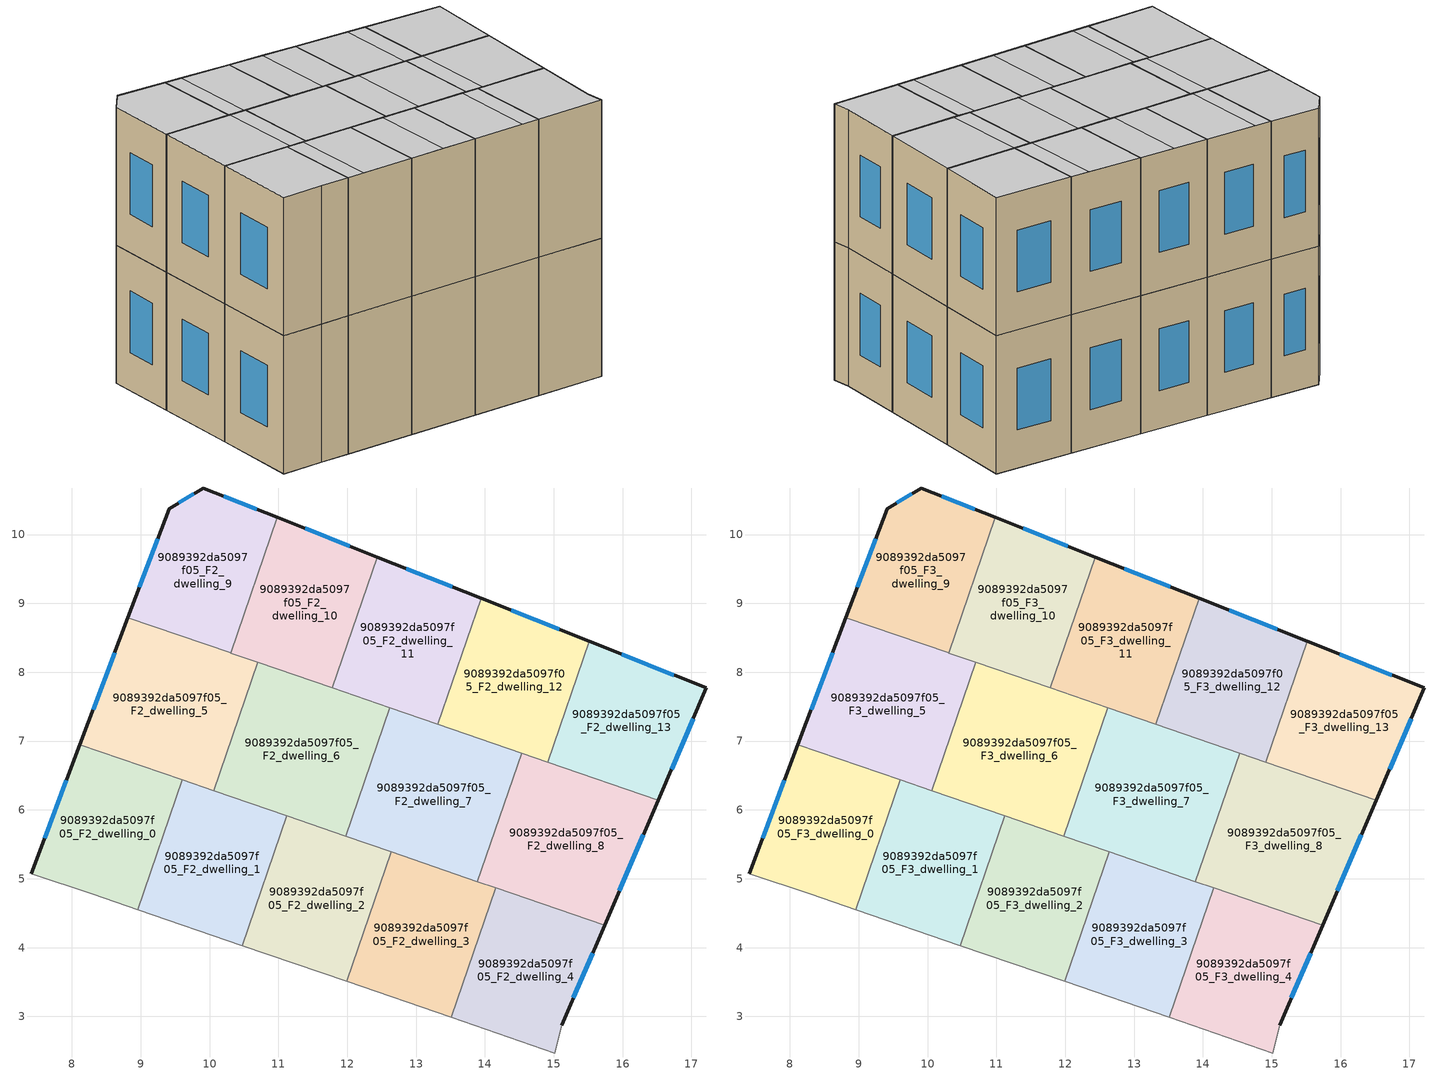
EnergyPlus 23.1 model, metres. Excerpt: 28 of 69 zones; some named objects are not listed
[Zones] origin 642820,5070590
9089392da5097f05_F2_dwelling_0
 floor to 9089392da5097f05_F1_dwelling_0 (EU_floor_Construction): 8.95,4.55 9.6,6.43 8.12,6.95 7.41,5.07 8.31,4.77 z6
 wall outside (EU_wall_Construction): 7.41,5.07 8.12,6.95 z6:9
 wall adiabatic (EU_wall_Construction): 8.95,4.55 8.31,4.77 7.41,5.07 z6:9
 wall to 9089392da5097f05_F2_dwelling_1 (EU_wall_Construction): 9.6,6.43 8.95,4.55 z6:9
 wall to 9089392da5097f05_F2_dwelling_5 (EU_wall_Construction): 8.12,6.95 9.6,6.43 z6:9
 window (EU_Window_Construction): 7.61,5.59 7.92,6.43 z6.83:8.17
9089392da5097f05_F2_dwelling_1
 floor to 9089392da5097f05_F1_dwelling_1 (EU_floor_Construction): 10.47,4.03 11.12,5.91 9.6,6.43 8.95,4.55 z6
 wall to 9089392da5097f05_F2_dwelling_2 (EU_wall_Construction): 11.12,5.91 10.47,4.03 z6:9
 wall adiabatic (EU_wall_Construction): 10.47,4.03 8.95,4.55 z6:9
 wall to 9089392da5097f05_F2_dwelling_6 (EU_wall_Construction): 10.06,6.28 11.12,5.91 z6:9
 wall to 9089392da5097f05_F2_dwelling_5 (EU_wall_Construction): 9.6,6.44 10.06,6.28 z6:9
9089392da5097f05_F2_dwelling_10
 floor to 9089392da5097f05_F1_dwelling_10 (EU_floor_Construction): 11.79,7.77 12.44,9.67 10.99,10.25 10.31,8.28 z6
 wall outside (EU_wall_Construction): 10.99,10.25 12.44,9.67 z6:9
 wall to 9089392da5097f05_F2_dwelling_9 (EU_wall_Construction): 10.31,8.28 10.99,10.25 z6:9
 wall to 9089392da5097f05_F2_dwelling_11 (EU_wall_Construction): 12.44,9.67 11.79,7.77 z6:9
 wall to 9089392da5097f05_F2_dwelling_6 (EU_wall_Construction): 11.79,7.77 10.7,8.14 z6:9
 wall to 9089392da5097f05_F2_dwelling_5 (EU_wall_Construction): 10.7,8.14 10.31,8.28 z6:9
 window (EU_Window_Construction): 11.39,10.09 12.04,9.83 z6.83:8.17
9089392da5097f05_F2_dwelling_11
 floor to 9089392da5097f05_F1_dwelling_11 (EU_floor_Construction): 13.32,7.24 13.95,9.07 12.44,9.67 11.79,7.77 z6
 wall outside (EU_wall_Construction): 12.44,9.67 13.95,9.07 z6:9
 wall to 9089392da5097f05_F2_dwelling_12 (EU_wall_Construction): 13.95,9.07 13.32,7.24 z6:9
 wall to 9089392da5097f05_F2_dwelling_7 (EU_wall_Construction): 13.32,7.24 12.62,7.48 z6:9
 wall to 9089392da5097f05_F2_dwelling_6 (EU_wall_Construction): 12.62,7.48 11.78,7.77 z6:9
 window (EU_Window_Construction): 12.86,9.51 13.53,9.24 z6.83:8.17
9089392da5097f05_F2_dwelling_12
 floor to 9089392da5097f05_F1_dwelling_12 (EU_floor_Construction): 14.91,6.69 15.52,8.45 13.95,9.07 13.32,7.24 z6
 wall outside (EU_wall_Construction): 13.95,9.07 15.52,8.45 z6:9
 wall to 9089392da5097f05_F2_dwelling_13 (EU_wall_Construction): 15.52,8.45 14.91,6.69 z6:9
 wall to 9089392da5097f05_F2_dwelling_8 (EU_wall_Construction): 14.91,6.69 14.53,6.82 z6:9
 wall to 9089392da5097f05_F2_dwelling_7 (EU_wall_Construction): 14.53,6.83 13.32,7.24 z6:9
 window (EU_Window_Construction): 14.38,8.9 15.08,8.62 z6.83:8.17
9089392da5097f05_F2_dwelling_13
 floor to 9089392da5097f05_F1_dwelling_13 (EU_floor_Construction): 16.52,6.14 17.22,7.77 15.52,8.45 14.91,6.69 z6
 wall outside (EU_wall_Construction): 15.52,8.45 17.22,7.77 16.52,6.14 z6:9
 wall to 9089392da5097f05_F2_dwelling_8 (EU_wall_Construction): 16.52,6.14 14.91,6.69 z6:9
 window (EU_Window_Construction): 15.99,8.26 16.75,7.96 / 17.02,7.32 16.71,6.59 z6.83:8.17
9089392da5097f05_F2_dwelling_2
 floor to 9089392da5097f05_F1_dwelling_2 (EU_floor_Construction): 11.99,3.51 12.64,5.39 11.12,5.91 10.47,4.03 z6
 wall to 9089392da5097f05_F2_dwelling_3 (EU_wall_Construction): 12.64,5.39 11.99,3.51 z6:9
 wall adiabatic (EU_wall_Construction): 11.99,3.51 10.47,4.03 z6:9
 wall to 9089392da5097f05_F2_dwelling_7 (EU_wall_Construction): 11.98,5.62 12.64,5.39 z6:9
 wall to 9089392da5097f05_F2_dwelling_6 (EU_wall_Construction): 11.12,5.91 11.98,5.62 z6:9
9089392da5097f05_F2_dwelling_3
 floor to 9089392da5097f05_F1_dwelling_3 (EU_floor_Construction): 13.51,2.99 14.16,4.87 12.64,5.39 11.99,3.51 z6
 wall to 9089392da5097f05_F2_dwelling_4 (EU_wall_Construction): 14.16,4.87 13.51,2.99 z6:9
 wall adiabatic (EU_wall_Construction): 13.51,2.99 11.99,3.51 z6:9
 wall to 9089392da5097f05_F2_dwelling_8 (EU_wall_Construction): 13.89,4.96 14.16,4.87 z6:9
 wall to 9089392da5097f05_F2_dwelling_7 (EU_wall_Construction): 12.64,5.39 13.89,4.96 z6:9
9089392da5097f05_F2_dwelling_4
 floor to 9089392da5097f05_F1_dwelling_4 (EU_floor_Construction): 15.01,2.47 15.11,2.87 15.74,4.32 14.16,4.87 13.51,2.99 z6
 wall outside (EU_wall_Construction): 15.74,4.32 15.11,2.87 z6:9
 wall adiabatic (EU_wall_Construction): 15.11,2.87 15.01,2.47 13.51,2.99 z6:9
 wall to 9089392da5097f05_F2_dwelling_8 (EU_wall_Construction): 14.16,4.87 15.74,4.32 z6:9
 window (EU_Window_Construction): 15.57,3.92 15.29,3.27 z6.83:8.17
9089392da5097f05_F2_dwelling_5
 floor to 9089392da5097f05_F1_dwelling_5 (EU_floor_Construction): 10.06,6.28 10.7,8.14 8.81,8.79 8.12,6.95 z6
 wall outside (EU_wall_Construction): 8.12,6.95 8.81,8.79 z6:9
 wall to 9089392da5097f05_F2_dwelling_6 (EU_wall_Construction): 10.7,8.14 10.06,6.28 z6:9
 wall to 9089392da5097f05_F2_dwelling_9 (EU_wall_Construction): 8.81,8.79 10.31,8.28 z6:9
 window (EU_Window_Construction): 8.31,7.46 8.62,8.28 z6.83:8.17
9089392da5097f05_F2_dwelling_6
 floor to 9089392da5097f05_F1_dwelling_6 (EU_floor_Construction): 11.98,5.62 12.62,7.48 10.7,8.14 10.06,6.28 z6
 wall to 9089392da5097f05_F2_dwelling_7 (EU_wall_Construction): 12.62,7.48 11.98,5.62 z6:9
9089392da5097f05_F2_dwelling_7
 floor to 9089392da5097f05_F1_dwelling_7 (EU_floor_Construction): 13.89,4.96 14.53,6.83 12.62,7.48 11.98,5.62 z6
 wall to 9089392da5097f05_F2_dwelling_8 (EU_wall_Construction): 14.53,6.83 13.89,4.96 z6:9
9089392da5097f05_F2_dwelling_8
 floor to 9089392da5097f05_F1_dwelling_8 (EU_floor_Construction): 15.74,4.32 16.52,6.14 14.53,6.83 13.89,4.96 z6
 wall outside (EU_wall_Construction): 16.52,6.14 15.74,4.32 z6:9
 window (EU_Window_Construction): 16.3,5.64 15.95,4.83 z6.83:8.17
9089392da5097f05_F2_dwelling_9
 floor to 9089392da5097f05_F1_dwelling_9 (EU_floor_Construction): 10.31,8.28 10.99,10.25 9.91,10.68 9.41,10.38 8.81,8.79 z6
 wall outside (EU_wall_Construction): 8.81,8.79 9.41,10.38 9.91,10.68 10.99,10.25 z6:9
 window (EU_Window_Construction): 8.98,9.23 9.25,9.94 / 9.55,10.46 9.77,10.59 / 10.21,10.56 10.69,10.37 z6.83:8.17
9089392da5097f05_F3_dwelling_0
 floor to 9089392da5097f05_F2_dwelling_0 (EU_floor_Construction): 8.95,4.55 9.6,6.43 8.12,6.95 7.41,5.07 8.31,4.77 z9
 wall outside (EU_wall_Construction): 7.41,5.07 8.12,6.95 z9:12
 wall adiabatic (EU_wall_Construction): 8.95,4.55 8.31,4.77 7.41,5.07 z9:12
 wall to 9089392da5097f05_F3_dwelling_1 (EU_wall_Construction): 9.6,6.43 8.95,4.55 z9:12
 wall to 9089392da5097f05_F3_dwelling_5 (EU_wall_Construction): 8.12,6.95 9.6,6.43 z9:12
 window (EU_Window_Construction): 7.61,5.59 7.92,6.43 z9.83:11.17
 ceiling to 9089392da5097f05_F4_dwelling_0 (EU_floor_Construction): 9.6,6.43 8.96,4.55 8.31,4.77 7.41,5.07 8.12,6.95 z12
9089392da5097f05_F3_dwelling_1
 floor to 9089392da5097f05_F2_dwelling_1 (EU_floor_Construction): 10.47,4.03 11.12,5.91 9.6,6.43 8.95,4.55 z9
 wall to 9089392da5097f05_F3_dwelling_2 (EU_wall_Construction): 11.12,5.91 10.47,4.03 z9:12
 wall adiabatic (EU_wall_Construction): 10.47,4.03 8.95,4.55 z9:12
 wall to 9089392da5097f05_F3_dwelling_6 (EU_wall_Construction): 10.06,6.28 11.12,5.91 z9:12
 wall to 9089392da5097f05_F3_dwelling_5 (EU_wall_Construction): 9.6,6.44 10.06,6.28 z9:12
 ceiling adiabatic (EU_roof_Construction): 11.12,5.91 10.47,4.03 9.33,4.42 9.98,6.3 z12
 ceiling to 9089392da5097f05_F4_dwelling_0 (EU_floor_Construction): 9.98,6.3 9.33,4.42 8.96,4.55 9.6,6.43 z12
9089392da5097f05_F3_dwelling_10
 floor to 9089392da5097f05_F2_dwelling_10 (EU_floor_Construction): 11.79,7.77 12.44,9.67 10.99,10.25 10.31,8.28 z9
 wall outside (EU_wall_Construction): 10.99,10.25 12.44,9.67 z9:12
 wall to 9089392da5097f05_F3_dwelling_9 (EU_wall_Construction): 10.31,8.28 10.99,10.25 z9:12
 wall to 9089392da5097f05_F3_dwelling_11 (EU_wall_Construction): 12.44,9.67 11.79,7.77 z9:12
 wall to 9089392da5097f05_F3_dwelling_6 (EU_wall_Construction): 11.79,7.77 10.7,8.14 z9:12
 wall to 9089392da5097f05_F3_dwelling_5 (EU_wall_Construction): 10.7,8.14 10.31,8.28 z9:12
 window (EU_Window_Construction): 11.39,10.09 12.04,9.83 z9.83:11.17
 ceiling to 9089392da5097f05_F4_dwelling_10 (EU_floor_Construction): 12.44,9.67 11.79,7.77 10.67,8.15 11.34,10.11 z12
 ceiling to 9089392da5097f05_F4_dwelling_9 (EU_floor_Construction): 11.34,10.11 10.67,8.15 10.31,8.28 10.99,10.25 z12
9089392da5097f05_F3_dwelling_11
 floor to 9089392da5097f05_F2_dwelling_11 (EU_floor_Construction): 13.32,7.24 13.95,9.07 12.44,9.67 11.79,7.77 z9
 wall outside (EU_wall_Construction): 12.44,9.67 13.95,9.07 z9:12
 wall to 9089392da5097f05_F3_dwelling_12 (EU_wall_Construction): 13.95,9.07 13.32,7.24 z9:12
 wall to 9089392da5097f05_F3_dwelling_7 (EU_wall_Construction): 13.32,7.24 12.62,7.48 z9:12
 wall to 9089392da5097f05_F3_dwelling_6 (EU_wall_Construction): 12.62,7.48 11.78,7.77 z9:12
 window (EU_Window_Construction): 12.86,9.51 13.53,9.24 z9.83:11.17
 ceiling to 9089392da5097f05_F4_dwelling_10 (EU_floor_Construction): 13.18,9.37 12.54,7.51 11.79,7.77 12.44,9.67 z12
 ceiling to 9089392da5097f05_F4_dwelling_11 (EU_floor_Construction): 13.95,9.07 13.32,7.24 12.54,7.51 13.18,9.37 z12
9089392da5097f05_F3_dwelling_12
 floor to 9089392da5097f05_F2_dwelling_12 (EU_floor_Construction): 14.91,6.69 15.52,8.45 13.95,9.07 13.32,7.24 z9
 wall outside (EU_wall_Construction): 13.95,9.07 15.52,8.45 z9:12
 wall to 9089392da5097f05_F3_dwelling_13 (EU_wall_Construction): 15.52,8.45 14.91,6.69 z9:12
 wall to 9089392da5097f05_F3_dwelling_8 (EU_wall_Construction): 14.91,6.69 14.53,6.82 z9:12
 wall to 9089392da5097f05_F3_dwelling_7 (EU_wall_Construction): 14.53,6.83 13.32,7.24 z9:12
 window (EU_Window_Construction): 14.38,8.9 15.08,8.62 z9.83:11.17
 ceiling to 9089392da5097f05_F4_dwelling_12 (EU_floor_Construction): 15.52,8.45 14.91,6.69 14.51,6.83 15.12,8.61 z12
 ceiling to 9089392da5097f05_F4_dwelling_11 (EU_floor_Construction): 15.12,8.61 14.51,6.83 13.32,7.24 13.95,9.07 z12
9089392da5097f05_F3_dwelling_13
 floor to 9089392da5097f05_F2_dwelling_13 (EU_floor_Construction): 16.52,6.14 17.22,7.77 15.52,8.45 14.91,6.69 z9
 wall outside (EU_wall_Construction): 15.52,8.45 17.22,7.77 16.52,6.14 z9:12
 wall to 9089392da5097f05_F3_dwelling_8 (EU_wall_Construction): 16.52,6.14 14.91,6.69 z9:12
 window (EU_Window_Construction): 15.99,8.26 16.75,7.96 / 17.02,7.32 16.71,6.59 z9.83:11.17
 ceiling to 9089392da5097f05_F4_dwelling_12 (EU_floor_Construction): 17.22,7.77 16.52,6.14 14.91,6.69 15.52,8.45 z12
9089392da5097f05_F3_dwelling_2
 floor to 9089392da5097f05_F2_dwelling_2 (EU_floor_Construction): 11.99,3.51 12.64,5.39 11.12,5.91 10.47,4.03 z9
 wall to 9089392da5097f05_F3_dwelling_3 (EU_wall_Construction): 12.64,5.39 11.99,3.51 z9:12
 wall adiabatic (EU_wall_Construction): 11.99,3.51 10.47,4.03 z9:12
 wall to 9089392da5097f05_F3_dwelling_7 (EU_wall_Construction): 11.98,5.62 12.64,5.39 z9:12
 wall to 9089392da5097f05_F3_dwelling_6 (EU_wall_Construction): 11.12,5.91 11.98,5.62 z9:12
 ceiling to 9089392da5097f05_F4_dwelling_2 (EU_floor_Construction): 12.64,5.39 11.99,3.51 11.23,3.77 11.88,5.65 z12
 ceiling adiabatic (EU_roof_Construction): 11.88,5.65 11.23,3.77 10.47,4.03 11.12,5.91 z12
9089392da5097f05_F3_dwelling_3
 floor to 9089392da5097f05_F2_dwelling_3 (EU_floor_Construction): 13.51,2.99 14.16,4.87 12.64,5.39 11.99,3.51 z9
 wall to 9089392da5097f05_F3_dwelling_4 (EU_wall_Construction): 14.16,4.87 13.51,2.99 z9:12
 wall adiabatic (EU_wall_Construction): 13.51,2.99 11.99,3.51 z9:12
 wall to 9089392da5097f05_F3_dwelling_8 (EU_wall_Construction): 13.89,4.96 14.16,4.87 z9:12
 wall to 9089392da5097f05_F3_dwelling_7 (EU_wall_Construction): 12.64,5.39 13.89,4.96 z9:12
 ceiling to 9089392da5097f05_F4_dwelling_3 (EU_floor_Construction): 14.16,4.87 13.51,2.99 13.13,3.12 13.78,5 z12
 ceiling to 9089392da5097f05_F4_dwelling_2 (EU_floor_Construction): 13.78,5 13.13,3.12 11.99,3.51 12.64,5.39 z12
9089392da5097f05_F3_dwelling_4
 floor to 9089392da5097f05_F2_dwelling_4 (EU_floor_Construction): 15.01,2.47 15.11,2.87 15.74,4.32 14.16,4.87 13.51,2.99 z9
 wall outside (EU_wall_Construction): 15.74,4.32 15.11,2.87 z9:12
 wall adiabatic (EU_wall_Construction): 15.11,2.87 15.01,2.47 13.51,2.99 z9:12
 wall to 9089392da5097f05_F3_dwelling_8 (EU_wall_Construction): 14.16,4.87 15.74,4.32 z9:12
 window (EU_Window_Construction): 15.57,3.92 15.29,3.27 z9.83:11.17
 ceiling to 9089392da5097f05_F4_dwelling_3 (EU_floor_Construction): 15.74,4.32 15.11,2.87 15.01,2.47 13.51,2.99 14.16,4.87 z12
9089392da5097f05_F3_dwelling_5
 floor to 9089392da5097f05_F2_dwelling_5 (EU_floor_Construction): 10.06,6.28 10.7,8.14 8.81,8.79 8.12,6.95 z9
 wall outside (EU_wall_Construction): 8.12,6.95 8.81,8.79 z9:12
 wall to 9089392da5097f05_F3_dwelling_6 (EU_wall_Construction): 10.7,8.14 10.06,6.28 z9:12
 wall to 9089392da5097f05_F3_dwelling_9 (EU_wall_Construction): 8.81,8.79 10.31,8.28 z9:12
 window (EU_Window_Construction): 8.31,7.46 8.62,8.28 z9.83:11.17
 ceiling to 9089392da5097f05_F4_dwelling_4 (EU_floor_Construction): 10.32,8.28 9.68,6.41 8.12,6.95 8.81,8.79 z12
 ceiling to 9089392da5097f05_F4_dwelling_5 (EU_floor_Construction): 10.7,8.14 10.06,6.28 9.68,6.41 10.32,8.28 z12
9089392da5097f05_F3_dwelling_6
 floor to 9089392da5097f05_F2_dwelling_6 (EU_floor_Construction): 11.98,5.62 12.62,7.48 10.7,8.14 10.06,6.28 z9
 wall to 9089392da5097f05_F3_dwelling_7 (EU_wall_Construction): 12.62,7.48 11.98,5.62 z9:12
 ceiling adiabatic (EU_roof_Construction): 12.62,7.48 11.98,5.62 10.06,6.28 10.7,8.14 z12
9089392da5097f05_F3_dwelling_7
 floor to 9089392da5097f05_F2_dwelling_7 (EU_floor_Construction): 13.89,4.96 14.53,6.83 12.62,7.48 11.98,5.62 z9
 wall to 9089392da5097f05_F3_dwelling_8 (EU_wall_Construction): 14.53,6.83 13.89,4.96 z9:12
 ceiling to 9089392da5097f05_F4_dwelling_6 (EU_floor_Construction): 13.38,7.22 12.74,5.36 11.98,5.62 12.62,7.48 z12
 ceiling to 9089392da5097f05_F4_dwelling_7 (EU_floor_Construction): 14.53,6.83 13.89,4.96 12.74,5.36 13.38,7.22 z12
9089392da5097f05_F3_dwelling_8
 floor to 9089392da5097f05_F2_dwelling_8 (EU_floor_Construction): 15.74,4.32 16.52,6.14 14.53,6.83 13.89,4.96 z9
 wall outside (EU_wall_Construction): 16.52,6.14 15.74,4.32 z9:12
 window (EU_Window_Construction): 16.3,5.64 15.95,4.83 z9.83:11.17
 ceiling to 9089392da5097f05_F4_dwelling_7 (EU_floor_Construction): 14.92,6.69 14.27,4.83 13.89,4.96 14.53,6.83 z12
 ceiling to 9089392da5097f05_F4_dwelling_8 (EU_floor_Construction): 16.52,6.14 15.74,4.32 14.27,4.83 14.92,6.69 z12
9089392da5097f05_F3_dwelling_9
 floor to 9089392da5097f05_F2_dwelling_9 (EU_floor_Construction): 10.31,8.28 10.99,10.25 9.91,10.68 9.41,10.38 8.81,8.79 z9
 wall outside (EU_wall_Construction): 8.81,8.79 9.41,10.38 9.91,10.68 10.99,10.25 z9:12
 window (EU_Window_Construction): 8.98,9.23 9.25,9.94 / 9.55,10.46 9.77,10.59 / 10.21,10.56 10.69,10.37 z9.83:11.17
 ceiling to 9089392da5097f05_F4_dwelling_9 (EU_floor_Construction): 10.99,10.25 10.31,8.28 8.81,8.79 9.41,10.38 9.91,10.68 z12
[Building]
EU S2 Campaign: North Axis=0; Terrain=City; Solar Distribution=FullExterior
[Site:Location]
Lyon-Bron: Latitude=45.75; Longitude=5; Time Zone=1; Elevation=198
[SizingPeriod:WeatherFileDays]
AnnualSizingPeriod: Begin Month=1; Begin Day of Month=1; End Month=12; End Day of Month=31; Day of Week for Start Day=Monday; Use Weather File Daylight Saving Period=No; Use Weather File Rain and Snow Indicators=No
[MATERIAL]
EU_InternalMass_Material: Roughness=MediumRough; Thickness=0.1; Conductivity=1; Density=1800; Specific Heat=900; Thermal Absorptance=0.9; Solar Absorptance=0.7; Visible Absorptance=0.7
[MATERIAL:NOMASS] Roughness=MediumRough; Thermal Absorptance=0.9; Solar Absorptance=0.7; Visible Absorptance=0.7
Name | Thermal Resistance
EU_wall_NoMass | 1.97775
EU_roof_NoMass | 1.81626
EU_floor_NoMass | 1.84812
[WINDOWMATERIAL:SIMPLEGLAZINGSYSTEM]
EU_Window_SimpleGlazing: UFactor=3.27502; Solar Heat Gain Coefficient=0.76; Visible Transmittance=0.76
[CONSTRUCTION]
EU_wall_Construction: EU_wall_NoMass
EU_roof_Construction: EU_roof_NoMass
EU_floor_Construction: EU_floor_NoMass
EU_InternalMass_Construction: EU_InternalMass_Material
EU_Window_Construction: EU_Window_SimpleGlazing
[ZONE] Type=1; Multiplier=1; Ceiling Height=autocalculate; Floor Area=autocalculate; Part of Total Floor Area=Yes
Name | Volume
9089392da5097f05_F2_dwelling_0; 9089392da5097f05_F3_dwelling_0 | 9.59253
9089392da5097f05_F2_dwelling_1; 9089392da5097f05_F3_dwelling_1 | 9.58374
9089392da5097f05_F2_dwelling_10; 9089392da5097f05_F3_dwelling_10 | 9.5896
9089392da5097f05_F2_dwelling_11; 9089392da5097f05_F3_dwelling_11; 9089392da5097f05_F2_dwelling_4; 9089392da5097f05_F3_dwelling_4 | 9.58447
9089392da5097f05_F2_dwelling_12; 9089392da5097f05_F3_dwelling_12; 9089392da5097f05_F2_dwelling_13; 9089392da5097f05_F3_dwelling_13; 9089392da5097f05_F2_dwelling_2; 9089392da5097f05_F3_dwelling_2 | 9.59033
9089392da5097f05_F2_dwelling_3; 9089392da5097f05_F3_dwelling_3 | 9.59473
9089392da5097f05_F2_dwelling_5; 9089392da5097f05_F3_dwelling_5 | 11.9883
9089392da5097f05_F2_dwelling_6; 9089392da5097f05_F3_dwelling_6 | 11.9927
9089392da5097f05_F2_dwelling_7; 9089392da5097f05_F3_dwelling_7 | 11.9832
9089392da5097f05_F2_dwelling_8; 9089392da5097f05_F3_dwelling_8 | 11.9912
9089392da5097f05_F2_dwelling_9; 9089392da5097f05_F3_dwelling_9 | 9.59326
[INTERNALMASS] Construction=EU_InternalMass_Construction
Name | Zone or ZoneList | Surface Area
9089392da5097f05_F2_dwelling_0_EU_InternalMass | 9089392da5097f05_F2_dwelling_0 | 3.19729
9089392da5097f05_F2_dwelling_1_EU_InternalMass | 9089392da5097f05_F2_dwelling_1 | 3.19452
9089392da5097f05_F2_dwelling_2_EU_InternalMass | 9089392da5097f05_F2_dwelling_2 | 3.19665
9089392da5097f05_F2_dwelling_3_EU_InternalMass | 9089392da5097f05_F2_dwelling_3 | 3.1981
9089392da5097f05_F2_dwelling_4_EU_InternalMass | 9089392da5097f05_F2_dwelling_4 | 3.19497
9089392da5097f05_F2_dwelling_5_EU_InternalMass | 9089392da5097f05_F2_dwelling_5 | 3.99637
9089392da5097f05_F2_dwelling_6_EU_InternalMass | 9089392da5097f05_F2_dwelling_6 | 3.9977
9089392da5097f05_F2_dwelling_7_EU_InternalMass | 9089392da5097f05_F2_dwelling_7 | 3.99455
9089392da5097f05_F2_dwelling_8_EU_InternalMass | 9089392da5097f05_F2_dwelling_8 | 3.99722
9089392da5097f05_F2_dwelling_9_EU_InternalMass | 9089392da5097f05_F2_dwelling_9 | 3.19748
9089392da5097f05_F2_dwelling_10_EU_InternalMass | 9089392da5097f05_F2_dwelling_10 | 3.19681
9089392da5097f05_F2_dwelling_11_EU_InternalMass | 9089392da5097f05_F2_dwelling_11 | 3.19459
9089392da5097f05_F2_dwelling_12_EU_InternalMass | 9089392da5097f05_F2_dwelling_12 | 3.19675
9089392da5097f05_F2_dwelling_13_EU_InternalMass | 9089392da5097f05_F2_dwelling_13 | 3.19659
9089392da5097f05_F3_dwelling_0_EU_InternalMass | 9089392da5097f05_F3_dwelling_0 | 3.19729
9089392da5097f05_F3_dwelling_1_EU_InternalMass | 9089392da5097f05_F3_dwelling_1 | 3.19452
9089392da5097f05_F3_dwelling_2_EU_InternalMass | 9089392da5097f05_F3_dwelling_2 | 3.19665
9089392da5097f05_F3_dwelling_3_EU_InternalMass | 9089392da5097f05_F3_dwelling_3 | 3.1981
9089392da5097f05_F3_dwelling_4_EU_InternalMass | 9089392da5097f05_F3_dwelling_4 | 3.19497
9089392da5097f05_F3_dwelling_5_EU_InternalMass | 9089392da5097f05_F3_dwelling_5 | 3.99637
9089392da5097f05_F3_dwelling_6_EU_InternalMass | 9089392da5097f05_F3_dwelling_6 | 3.9977
9089392da5097f05_F3_dwelling_7_EU_InternalMass | 9089392da5097f05_F3_dwelling_7 | 3.99455
9089392da5097f05_F3_dwelling_8_EU_InternalMass | 9089392da5097f05_F3_dwelling_8 | 3.99722
9089392da5097f05_F3_dwelling_9_EU_InternalMass | 9089392da5097f05_F3_dwelling_9 | 3.19748
9089392da5097f05_F3_dwelling_10_EU_InternalMass | 9089392da5097f05_F3_dwelling_10 | 3.19681
9089392da5097f05_F3_dwelling_11_EU_InternalMass | 9089392da5097f05_F3_dwelling_11 | 3.19459
9089392da5097f05_F3_dwelling_12_EU_InternalMass | 9089392da5097f05_F3_dwelling_12 | 3.19675
9089392da5097f05_F3_dwelling_13_EU_InternalMass | 9089392da5097f05_F3_dwelling_13 | 3.19659
[OTHEREQUIPMENT] Fuel Type=Electricity; Design Level Calculation Method=Watts/Area; Power per Zone Floor Area=1; Fraction Latent=0; Fraction Radiant=0; Fraction Lost=0; Carbon Dioxide Generation Rate=0; EndUse Subcategory=EU_Step8_InternalGains
Name | Zone or ZoneList or Space or SpaceList | Schedule
EU_Step8_InternalGain_9089392da5097f05_F2_dwelling_0_f000 | 9089392da5097f05_F2_dwelling_0 | EU_Step8_GainSchedule_9089392da5097f05_F2_dwelling_0_f000
EU_Step8_InternalGain_9089392da5097f05_F2_dwelling_1_f000 | 9089392da5097f05_F2_dwelling_1 | EU_Step8_GainSchedule_9089392da5097f05_F2_dwelling_1_f000
EU_Step8_InternalGain_9089392da5097f05_F2_dwelling_2_f000 | 9089392da5097f05_F2_dwelling_2 | EU_Step8_GainSchedule_9089392da5097f05_F2_dwelling_2_f000
EU_Step8_InternalGain_9089392da5097f05_F2_dwelling_3_f000 | 9089392da5097f05_F2_dwelling_3 | EU_Step8_GainSchedule_9089392da5097f05_F2_dwelling_3_f000
EU_Step8_InternalGain_9089392da5097f05_F2_dwelling_4_f000 | 9089392da5097f05_F2_dwelling_4 | EU_Step8_GainSchedule_9089392da5097f05_F2_dwelling_4_f000
EU_Step8_InternalGain_9089392da5097f05_F2_dwelling_5_f000 | 9089392da5097f05_F2_dwelling_5 | EU_Step8_GainSchedule_9089392da5097f05_F2_dwelling_5_f000
EU_Step8_InternalGain_9089392da5097f05_F2_dwelling_6_f000 | 9089392da5097f05_F2_dwelling_6 | EU_Step8_GainSchedule_9089392da5097f05_F2_dwelling_6_f000
EU_Step8_InternalGain_9089392da5097f05_F2_dwelling_7_f000 | 9089392da5097f05_F2_dwelling_7 | EU_Step8_GainSchedule_9089392da5097f05_F2_dwelling_7_f000
EU_Step8_InternalGain_9089392da5097f05_F2_dwelling_8_f000 | 9089392da5097f05_F2_dwelling_8 | EU_Step8_GainSchedule_9089392da5097f05_F2_dwelling_8_f000
EU_Step8_InternalGain_9089392da5097f05_F2_dwelling_9_f000 | 9089392da5097f05_F2_dwelling_9 | EU_Step8_GainSchedule_9089392da5097f05_F2_dwelling_9_f000
EU_Step8_InternalGain_9089392da5097f05_F2_dwelling_10_f000 | 9089392da5097f05_F2_dwelling_10 | EU_Step8_GainSchedule_9089392da5097f05_F2_dwelling_10_f000
EU_Step8_InternalGain_9089392da5097f05_F2_dwelling_11_f000 | 9089392da5097f05_F2_dwelling_11 | EU_Step8_GainSchedule_9089392da5097f05_F2_dwelling_11_f000
EU_Step8_InternalGain_9089392da5097f05_F2_dwelling_12_f000 | 9089392da5097f05_F2_dwelling_12 | EU_Step8_GainSchedule_9089392da5097f05_F2_dwelling_12_f000
EU_Step8_InternalGain_9089392da5097f05_F2_dwelling_13_f000 | 9089392da5097f05_F2_dwelling_13 | EU_Step8_GainSchedule_9089392da5097f05_F2_dwelling_13_f000
EU_Step8_InternalGain_9089392da5097f05_F3_dwelling_0_f000 | 9089392da5097f05_F3_dwelling_0 | EU_Step8_GainSchedule_9089392da5097f05_F3_dwelling_0_f000
EU_Step8_InternalGain_9089392da5097f05_F3_dwelling_1_f000 | 9089392da5097f05_F3_dwelling_1 | EU_Step8_GainSchedule_9089392da5097f05_F3_dwelling_1_f000
EU_Step8_InternalGain_9089392da5097f05_F3_dwelling_2_f000 | 9089392da5097f05_F3_dwelling_2 | EU_Step8_GainSchedule_9089392da5097f05_F3_dwelling_2_f000
EU_Step8_InternalGain_9089392da5097f05_F3_dwelling_3_f000 | 9089392da5097f05_F3_dwelling_3 | EU_Step8_GainSchedule_9089392da5097f05_F3_dwelling_3_f000
EU_Step8_InternalGain_9089392da5097f05_F3_dwelling_4_f000 | 9089392da5097f05_F3_dwelling_4 | EU_Step8_GainSchedule_9089392da5097f05_F3_dwelling_4_f000
EU_Step8_InternalGain_9089392da5097f05_F3_dwelling_5_f000 | 9089392da5097f05_F3_dwelling_5 | EU_Step8_GainSchedule_9089392da5097f05_F3_dwelling_5_f000
EU_Step8_InternalGain_9089392da5097f05_F3_dwelling_6_f000 | 9089392da5097f05_F3_dwelling_6 | EU_Step8_GainSchedule_9089392da5097f05_F3_dwelling_6_f000
EU_Step8_InternalGain_9089392da5097f05_F3_dwelling_7_f000 | 9089392da5097f05_F3_dwelling_7 | EU_Step8_GainSchedule_9089392da5097f05_F3_dwelling_7_f000
EU_Step8_InternalGain_9089392da5097f05_F3_dwelling_8_f000 | 9089392da5097f05_F3_dwelling_8 | EU_Step8_GainSchedule_9089392da5097f05_F3_dwelling_8_f000
EU_Step8_InternalGain_9089392da5097f05_F3_dwelling_9_f000 | 9089392da5097f05_F3_dwelling_9 | EU_Step8_GainSchedule_9089392da5097f05_F3_dwelling_9_f000
EU_Step8_InternalGain_9089392da5097f05_F3_dwelling_10_f000 | 9089392da5097f05_F3_dwelling_10 | EU_Step8_GainSchedule_9089392da5097f05_F3_dwelling_10_f000
EU_Step8_InternalGain_9089392da5097f05_F3_dwelling_11_f000 | 9089392da5097f05_F3_dwelling_11 | EU_Step8_GainSchedule_9089392da5097f05_F3_dwelling_11_f000
EU_Step8_InternalGain_9089392da5097f05_F3_dwelling_12_f000 | 9089392da5097f05_F3_dwelling_12 | EU_Step8_GainSchedule_9089392da5097f05_F3_dwelling_12_f000
EU_Step8_InternalGain_9089392da5097f05_F3_dwelling_13_f000 | 9089392da5097f05_F3_dwelling_13 | EU_Step8_GainSchedule_9089392da5097f05_F3_dwelling_13_f000
[ZONEVENTILATION:DESIGNFLOWRATE] Schedule=EU_AlwaysOn; Design Flow Rate Calculation Method=AirChanges/Hour; Air Changes per Hour=0.759424; Ventilation Type=Natural; Fan Pressure Rise=0; Fan Total Efficiency=1; Constant Term Coefficient=1; Temperature Term Coefficient=0; Velocity Term Coefficient=0; Velocity Squared Term Coefficient=0; Minimum Indoor Temperature=-100; Maximum Indoor Temperature=100; Delta Temperature=-100; Minimum Outdoor Temperature=-100; Maximum Outdoor Temperature=100; Maximum Wind Speed=40
Name | Zone or ZoneList or Space or SpaceList
EU_ConstantAir_9089392da5097f05_F2_dwelling_0 | 9089392da5097f05_F2_dwelling_0
EU_ConstantAir_9089392da5097f05_F2_dwelling_1 | 9089392da5097f05_F2_dwelling_1
EU_ConstantAir_9089392da5097f05_F2_dwelling_2 | 9089392da5097f05_F2_dwelling_2
EU_ConstantAir_9089392da5097f05_F2_dwelling_3 | 9089392da5097f05_F2_dwelling_3
EU_ConstantAir_9089392da5097f05_F2_dwelling_4 | 9089392da5097f05_F2_dwelling_4
EU_ConstantAir_9089392da5097f05_F2_dwelling_5 | 9089392da5097f05_F2_dwelling_5
EU_ConstantAir_9089392da5097f05_F2_dwelling_6 | 9089392da5097f05_F2_dwelling_6
EU_ConstantAir_9089392da5097f05_F2_dwelling_7 | 9089392da5097f05_F2_dwelling_7
EU_ConstantAir_9089392da5097f05_F2_dwelling_8 | 9089392da5097f05_F2_dwelling_8
EU_ConstantAir_9089392da5097f05_F2_dwelling_9 | 9089392da5097f05_F2_dwelling_9
EU_ConstantAir_9089392da5097f05_F2_dwelling_10 | 9089392da5097f05_F2_dwelling_10
EU_ConstantAir_9089392da5097f05_F2_dwelling_11 | 9089392da5097f05_F2_dwelling_11
EU_ConstantAir_9089392da5097f05_F2_dwelling_12 | 9089392da5097f05_F2_dwelling_12
EU_ConstantAir_9089392da5097f05_F2_dwelling_13 | 9089392da5097f05_F2_dwelling_13
EU_ConstantAir_9089392da5097f05_F3_dwelling_0 | 9089392da5097f05_F3_dwelling_0
EU_ConstantAir_9089392da5097f05_F3_dwelling_1 | 9089392da5097f05_F3_dwelling_1
EU_ConstantAir_9089392da5097f05_F3_dwelling_2 | 9089392da5097f05_F3_dwelling_2
EU_ConstantAir_9089392da5097f05_F3_dwelling_3 | 9089392da5097f05_F3_dwelling_3
EU_ConstantAir_9089392da5097f05_F3_dwelling_4 | 9089392da5097f05_F3_dwelling_4
EU_ConstantAir_9089392da5097f05_F3_dwelling_5 | 9089392da5097f05_F3_dwelling_5
EU_ConstantAir_9089392da5097f05_F3_dwelling_6 | 9089392da5097f05_F3_dwelling_6
EU_ConstantAir_9089392da5097f05_F3_dwelling_7 | 9089392da5097f05_F3_dwelling_7
EU_ConstantAir_9089392da5097f05_F3_dwelling_8 | 9089392da5097f05_F3_dwelling_8
EU_ConstantAir_9089392da5097f05_F3_dwelling_9 | 9089392da5097f05_F3_dwelling_9
EU_ConstantAir_9089392da5097f05_F3_dwelling_10 | 9089392da5097f05_F3_dwelling_10
EU_ConstantAir_9089392da5097f05_F3_dwelling_11 | 9089392da5097f05_F3_dwelling_11
EU_ConstantAir_9089392da5097f05_F3_dwelling_12 | 9089392da5097f05_F3_dwelling_12
EU_ConstantAir_9089392da5097f05_F3_dwelling_13 | 9089392da5097f05_F3_dwelling_13
[HVACTEMPLATE:ZONE:IDEALLOADSAIRSYSTEM] System Availability Schedule=EU_AlwaysOn; Maximum Heating Supply Air Temperature=50; Minimum Cooling Supply Air Temperature=13; Maximum Heating Supply Air Humidity Ratio=0.0156; Minimum Cooling Supply Air Humidity Ratio=0.0077; Heating Limit=NoLimit; Cooling Limit=NoLimit; Heating Availability Schedule=EU_AlwaysOn; Cooling Availability Schedule=EU_CoolingOff; Dehumidification Control Type=ConstantSensibleHeatRatio; Cooling Sensible Heat Ratio=0.7; Dehumidification Setpoint=60; Humidification Control Type=None; Humidification Setpoint=30; Outdoor Air Method=None; Outdoor Air Flow Rate per Person=0.00944; Outdoor Air Flow Rate per Zone Floor Area=0; Outdoor Air Flow Rate per Zone=0; Demand Controlled Ventilation Type=None; Outdoor Air Economizer Type=NoEconomizer; Heat Recovery Type=None; Sensible Heat Recovery Effectiveness=0.7; Latent Heat Recovery Effectiveness=0.65
Name | Template Thermostat
9089392da5097f05_F2_dwelling_0 | EU_HeatOnly_9089392da5097f05_F2_dwelling_0
9089392da5097f05_F2_dwelling_1 | EU_HeatOnly_9089392da5097f05_F2_dwelling_1
9089392da5097f05_F2_dwelling_2 | EU_HeatOnly_9089392da5097f05_F2_dwelling_2
9089392da5097f05_F2_dwelling_3 | EU_HeatOnly_9089392da5097f05_F2_dwelling_3
9089392da5097f05_F2_dwelling_4 | EU_HeatOnly_9089392da5097f05_F2_dwelling_4
9089392da5097f05_F2_dwelling_5 | EU_HeatOnly_9089392da5097f05_F2_dwelling_5
9089392da5097f05_F2_dwelling_6 | EU_HeatOnly_9089392da5097f05_F2_dwelling_6
9089392da5097f05_F2_dwelling_7 | EU_HeatOnly_9089392da5097f05_F2_dwelling_7
9089392da5097f05_F2_dwelling_8 | EU_HeatOnly_9089392da5097f05_F2_dwelling_8
9089392da5097f05_F2_dwelling_9 | EU_HeatOnly_9089392da5097f05_F2_dwelling_9
9089392da5097f05_F2_dwelling_10 | EU_HeatOnly_9089392da5097f05_F2_dwelling_10
9089392da5097f05_F2_dwelling_11 | EU_HeatOnly_9089392da5097f05_F2_dwelling_11
9089392da5097f05_F2_dwelling_12 | EU_HeatOnly_9089392da5097f05_F2_dwelling_12
9089392da5097f05_F2_dwelling_13 | EU_HeatOnly_9089392da5097f05_F2_dwelling_13
9089392da5097f05_F3_dwelling_0 | EU_HeatOnly_9089392da5097f05_F3_dwelling_0
9089392da5097f05_F3_dwelling_1 | EU_HeatOnly_9089392da5097f05_F3_dwelling_1
9089392da5097f05_F3_dwelling_2 | EU_HeatOnly_9089392da5097f05_F3_dwelling_2
9089392da5097f05_F3_dwelling_3 | EU_HeatOnly_9089392da5097f05_F3_dwelling_3
9089392da5097f05_F3_dwelling_4 | EU_HeatOnly_9089392da5097f05_F3_dwelling_4
9089392da5097f05_F3_dwelling_5 | EU_HeatOnly_9089392da5097f05_F3_dwelling_5
9089392da5097f05_F3_dwelling_6 | EU_HeatOnly_9089392da5097f05_F3_dwelling_6
9089392da5097f05_F3_dwelling_7 | EU_HeatOnly_9089392da5097f05_F3_dwelling_7
9089392da5097f05_F3_dwelling_8 | EU_HeatOnly_9089392da5097f05_F3_dwelling_8
9089392da5097f05_F3_dwelling_9 | EU_HeatOnly_9089392da5097f05_F3_dwelling_9
9089392da5097f05_F3_dwelling_10 | EU_HeatOnly_9089392da5097f05_F3_dwelling_10
9089392da5097f05_F3_dwelling_11 | EU_HeatOnly_9089392da5097f05_F3_dwelling_11
9089392da5097f05_F3_dwelling_12 | EU_HeatOnly_9089392da5097f05_F3_dwelling_12
9089392da5097f05_F3_dwelling_13 | EU_HeatOnly_9089392da5097f05_F3_dwelling_13
[SIZING:ZONE] Zone Cooling Design Supply Air Temperature Input Method=SupplyAirTemperature; Zone Cooling Design Supply Air Temperature=13; Zone Heating Design Supply Air Temperature Input Method=SupplyAirTemperature; Zone Heating Design Supply Air Temperature=50; Zone Cooling Design Supply Air Humidity Ratio=0.008; Zone Heating Design Supply Air Humidity Ratio=0.008; Cooling Design Air Flow Method=DesignDay; Cooling Design Air Flow Rate=0; Cooling Minimum Air Flow per Zone Floor Area=0.000762; Cooling Minimum Air Flow=0; Cooling Minimum Air Flow Fraction=0.2; Heating Design Air Flow Method=DesignDay; Heating Design Air Flow Rate=0; Heating Maximum Air Flow per Zone Floor Area=0.002032; Heating Maximum Air Flow=0.141576; Heating Maximum Air Flow Fraction=0.3; Account for Dedicated Outdoor Air System=No; Dedicated Outdoor Air System Control Strategy=NeutralSupplyAir; Dedicated Outdoor Air Low Setpoint Temperature for Design=autosize; Dedicated Outdoor Air High Setpoint Temperature for Design=autosize; Zone Load Sizing Method=Sensible Load Only No Latent Load; Zone Latent Cooling Design Supply Air Humidity Ratio Input Method=HumidityRatioDifference; Zone Cooling Design Supply Air Humidity Ratio Difference=0.005; Zone Latent Heating Design Supply Air Humidity Ratio Input Method=HumidityRatioDifference; Zone Humidification Design Supply Air Humidity Ratio Difference=0.005
9089392da5097f05_F2_dwelling_0; 9089392da5097f05_F2_dwelling_1; 9089392da5097f05_F2_dwelling_2; 9089392da5097f05_F2_dwelling_3; 9089392da5097f05_F2_dwelling_4; 9089392da5097f05_F2_dwelling_5; 9089392da5097f05_F2_dwelling_6; 9089392da5097f05_F2_dwelling_7; 9089392da5097f05_F2_dwelling_8; 9089392da5097f05_F2_dwelling_9; 9089392da5097f05_F2_dwelling_10; 9089392da5097f05_F2_dwelling_11; 9089392da5097f05_F2_dwelling_12; 9089392da5097f05_F2_dwelling_13; 9089392da5097f05_F3_dwelling_0; 9089392da5097f05_F3_dwelling_1; 9089392da5097f05_F3_dwelling_2; 9089392da5097f05_F3_dwelling_3; 9089392da5097f05_F3_dwelling_4; 9089392da5097f05_F3_dwelling_5; 9089392da5097f05_F3_dwelling_6; 9089392da5097f05_F3_dwelling_7; 9089392da5097f05_F3_dwelling_8; 9089392da5097f05_F3_dwelling_9; 9089392da5097f05_F3_dwelling_10; 9089392da5097f05_F3_dwelling_11; 9089392da5097f05_F3_dwelling_12; 9089392da5097f05_F3_dwelling_13
[SCHEDULE:CONSTANT]
Name | Hourly Value
EU_AlwaysOn | 1
EU_CoolingOff | 0
[SCHEDULE:FILE] Column Number=1; Rows to Skip at Top=0; Number of Hours of Data=8760; Column Separator=Comma; Interpolate to Timestep=No; Minutes per Item=60; Adjust Schedule for Daylight Savings=Yes
Name | File
EU_Step8_GainSchedule_9089392da5097f05_F2_dwelling_0_f000 | ../../schedules/9089392da5097f05/9089392da5097f05_F2_dwelling_0_f000_gain.csv
EU_Step8_GainSchedule_9089392da5097f05_F2_dwelling_1_f000 | ../../schedules/9089392da5097f05/9089392da5097f05_F2_dwelling_1_f000_gain.csv
EU_Step8_GainSchedule_9089392da5097f05_F2_dwelling_2_f000 | ../../schedules/9089392da5097f05/9089392da5097f05_F2_dwelling_2_f000_gain.csv
EU_Step8_GainSchedule_9089392da5097f05_F2_dwelling_3_f000 | ../../schedules/9089392da5097f05/9089392da5097f05_F2_dwelling_3_f000_gain.csv
EU_Step8_GainSchedule_9089392da5097f05_F2_dwelling_4_f000 | ../../schedules/9089392da5097f05/9089392da5097f05_F2_dwelling_4_f000_gain.csv
EU_Step8_GainSchedule_9089392da5097f05_F2_dwelling_5_f000 | ../../schedules/9089392da5097f05/9089392da5097f05_F2_dwelling_5_f000_gain.csv
EU_Step8_GainSchedule_9089392da5097f05_F2_dwelling_6_f000 | ../../schedules/9089392da5097f05/9089392da5097f05_F2_dwelling_6_f000_gain.csv
EU_Step8_GainSchedule_9089392da5097f05_F2_dwelling_7_f000 | ../../schedules/9089392da5097f05/9089392da5097f05_F2_dwelling_7_f000_gain.csv
EU_Step8_GainSchedule_9089392da5097f05_F2_dwelling_8_f000 | ../../schedules/9089392da5097f05/9089392da5097f05_F2_dwelling_8_f000_gain.csv
EU_Step8_GainSchedule_9089392da5097f05_F2_dwelling_9_f000 | ../../schedules/9089392da5097f05/9089392da5097f05_F2_dwelling_9_f000_gain.csv
EU_Step8_GainSchedule_9089392da5097f05_F2_dwelling_10_f000 | ../../schedules/9089392da5097f05/9089392da5097f05_F2_dwelling_10_f000_gain.csv
EU_Step8_GainSchedule_9089392da5097f05_F2_dwelling_11_f000 | ../../schedules/9089392da5097f05/9089392da5097f05_F2_dwelling_11_f000_gain.csv
EU_Step8_GainSchedule_9089392da5097f05_F2_dwelling_12_f000 | ../../schedules/9089392da5097f05/9089392da5097f05_F2_dwelling_12_f000_gain.csv
EU_Step8_GainSchedule_9089392da5097f05_F2_dwelling_13_f000 | ../../schedules/9089392da5097f05/9089392da5097f05_F2_dwelling_13_f000_gain.csv
EU_Step8_GainSchedule_9089392da5097f05_F3_dwelling_0_f000 | ../../schedules/9089392da5097f05/9089392da5097f05_F3_dwelling_0_f000_gain.csv
EU_Step8_GainSchedule_9089392da5097f05_F3_dwelling_1_f000 | ../../schedules/9089392da5097f05/9089392da5097f05_F3_dwelling_1_f000_gain.csv
EU_Step8_GainSchedule_9089392da5097f05_F3_dwelling_2_f000 | ../../schedules/9089392da5097f05/9089392da5097f05_F3_dwelling_2_f000_gain.csv
EU_Step8_GainSchedule_9089392da5097f05_F3_dwelling_3_f000 | ../../schedules/9089392da5097f05/9089392da5097f05_F3_dwelling_3_f000_gain.csv
EU_Step8_GainSchedule_9089392da5097f05_F3_dwelling_4_f000 | ../../schedules/9089392da5097f05/9089392da5097f05_F3_dwelling_4_f000_gain.csv
EU_Step8_GainSchedule_9089392da5097f05_F3_dwelling_5_f000 | ../../schedules/9089392da5097f05/9089392da5097f05_F3_dwelling_5_f000_gain.csv
EU_Step8_GainSchedule_9089392da5097f05_F3_dwelling_6_f000 | ../../schedules/9089392da5097f05/9089392da5097f05_F3_dwelling_6_f000_gain.csv
EU_Step8_GainSchedule_9089392da5097f05_F3_dwelling_7_f000 | ../../schedules/9089392da5097f05/9089392da5097f05_F3_dwelling_7_f000_gain.csv
EU_Step8_GainSchedule_9089392da5097f05_F3_dwelling_8_f000 | ../../schedules/9089392da5097f05/9089392da5097f05_F3_dwelling_8_f000_gain.csv
EU_Step8_GainSchedule_9089392da5097f05_F3_dwelling_9_f000 | ../../schedules/9089392da5097f05/9089392da5097f05_F3_dwelling_9_f000_gain.csv
EU_Step8_GainSchedule_9089392da5097f05_F3_dwelling_10_f000 | ../../schedules/9089392da5097f05/9089392da5097f05_F3_dwelling_10_f000_gain.csv
EU_Step8_GainSchedule_9089392da5097f05_F3_dwelling_11_f000 | ../../schedules/9089392da5097f05/9089392da5097f05_F3_dwelling_11_f000_gain.csv
EU_Step8_GainSchedule_9089392da5097f05_F3_dwelling_12_f000 | ../../schedules/9089392da5097f05/9089392da5097f05_F3_dwelling_12_f000_gain.csv
EU_Step8_GainSchedule_9089392da5097f05_F3_dwelling_13_f000 | ../../schedules/9089392da5097f05/9089392da5097f05_F3_dwelling_13_f000_gain.csv
